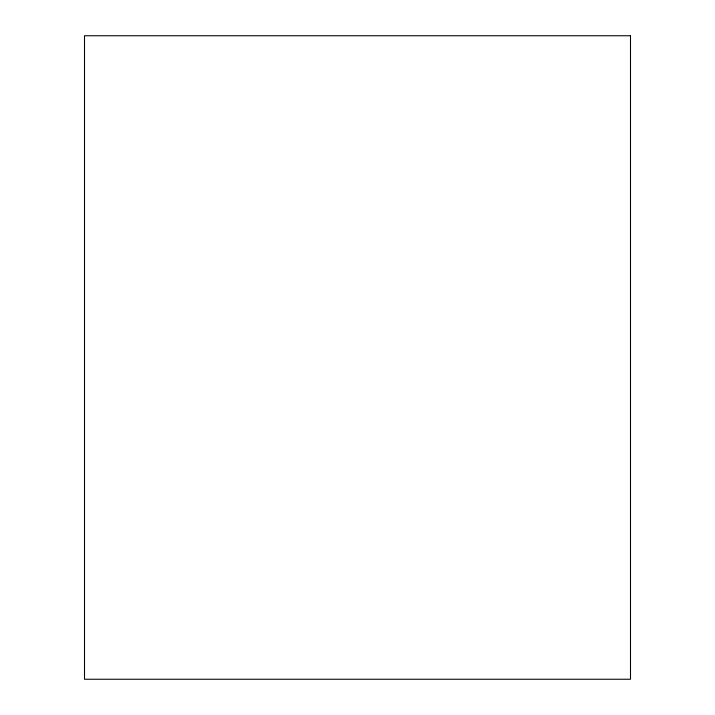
<?xml version="1.0" encoding="UTF-8"?>
<svg xmlns="http://www.w3.org/2000/svg" width="715" height="715" viewBox="0 0 715 715"><rect width="100%" height="100%" fill="white"/><g stroke="black" fill="none" stroke-linecap="round" stroke-linejoin="round"><path stroke-width="1.07" d="M630.496 35.75L84.504 35.75L84.504 679.25L630.496 679.25L630.496 35.75"/></g></svg>
